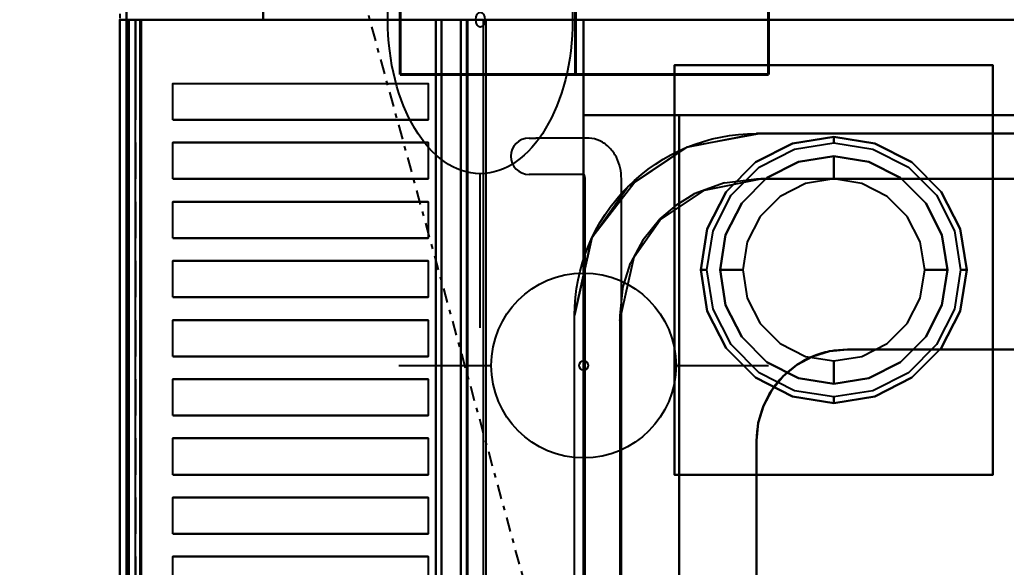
# Model space of a CAD drawing. Header units: millimetres. Extents: x 45 to 25350, y 77 to 5059.
# Drawn here: x 22147.8 to 22169.49, y 4047.06 to 4059.1 of the extents above; entities that cross this region are included whole.
import ezdxf

# ---------------------------------------------------------------- set-up
doc = ezdxf.new("R2010")
doc.units = ezdxf.units.MM
doc.header["$LTSCALE"] = 5
doc.linetypes.add('DASHED2', pattern=[9.525, 6.35, -3.175])
doc.linetypes.add('TRATTO-PUNTO', pattern=[1, 0.5, -0.25, 0, -0.25])
for name, color, linetype in [('200-EquipBorder-2d', 9, 'Continuous'), ('200-EquipHidden-2D', 53, 'DASHED2'), ('200-EquipInternal-2d', 252, 'Continuous'), ('200-EquipSteel-3d', 9, 'Continuous'), ('250-Drain-2D', 140, 'Continuous'), ('250-ele-2d', 20, 'Continuous'), ('HG-001 Duvar', 6, 'Continuous')]:
    doc.layers.add(name, color=color, linetype=linetype)
doc.layers.add('200-InsPoint-3D', color=3, linetype='Continuous', plot=False)
doc.styles.add('SIMPLEX', font='simplex')

# ---------------------------------------------------------------- blocks, each defined once
blk = doc.blocks.new('ELECTROLUX-MC7-BODY400X250')
at = {"layer": '200-EquipBorder-2d'}
for p, q in [((0, 0), (400, 0)), ((400, 0), (400, -655))]:
    blk.add_line(p, q, dxfattribs=at)
at = {"layer": '200-EquipInternal-2d'}
blk.add_line((0, -80), (400, -80), dxfattribs=at)
at = {"layer": '200-EquipSteel-3d'}
for points, invisible_edges in [([(0, -0.34, 912.22), (0, 0, 910.5), (400, 0, 910.5), (400, -0.34, 912.22)], 8), ([(0, 0, 902.7), (0, -0.13, 901.81), (400, -0.13, 901.81), (400, 0, 902.7)], 2), ([(0, -0.13, 901.81), (0, -0.54, 901.01), (400, -0.54, 901.01), (400, -0.13, 901.81)], 10), ([(0, -1.32, 913.68), (0, -0.34, 912.22), (400, -0.34, 912.22), (400, -1.32, 913.68)], 10), ([(0, -0.54, 901.01), (0, -1.19, 900.39), (400, -1.19, 900.39), (400, -0.54, 901.01)], 10), ([(0, -1.19, 900.39), (0, -2, 900), (400, -2, 900), (400, -1.19, 900.39)], 8), ([(0, -2.78, 914.66), (0, -1.32, 913.68), (400, -1.32, 913.68), (400, -2.78, 914.66)], 10), ([(400, -655, 650), (400, -102, 724), (400, -2, 900), (400, -655, 900)], 3), ([(400, -2, 900), (400, -2, 724), (400, -102, 724)], 8), ([(0, -4.5, 915), (0, -2.78, 914.66), (400, -2.78, 914.66), (400, -4.5, 915)], 2), ([(0, -71.6, 914.58), (0, -69.5, 915), (400, -69.5, 915), (400, -71.6, 914.58)], 8), ([(0, -73.39, 913.39), (0, -71.6, 914.58), (400, -71.6, 914.58), (400, -73.39, 913.39)], 10), ([(0, -74.58, 911.6), (0, -73.39, 913.39), (400, -73.39, 913.39), (400, -74.58, 911.6)], 10), ([(0, -75, 909.5), (0, -74.58, 911.6), (400, -74.58, 911.6), (400, -75, 909.5)], 2), ([(0, -75.45, 903.59), (0, -75, 905.7), (400, -75, 905.7), (400, -75.45, 903.59)], 8), ([(0, -76.64, 901.78), (0, -75.45, 903.59), (400, -75.45, 903.59), (400, -76.64, 901.78)], 10), ([(0, -78.4, 900.53), (0, -76.64, 901.78), (400, -76.64, 901.78), (400, -78.4, 900.53)], 10), ([(0, -80.5, 900), (0, -78.4, 900.53), (400, -78.4, 900.53), (400, -80.5, 900)], 2), ([(400, -102, 724), (400, -655, 650), (400, -102, 650)], 1)]:
    blk.add_3dface(points, dxfattribs=dict(at, invisible_edges=invisible_edges))
for points in [[(0, 0, 910.5), (0, 0, 902.7), (400, 0, 902.7), (400, 0, 910.5)], [(0, -2, 724), (0, -2, 900), (400, -2, 900), (400, -2, 724)], [(0, -2, 724), (0, -102, 724), (400, -102, 724), (400, -2, 724)], [(0, -69.5, 915), (0, -4.5, 915), (400, -4.5, 915), (400, -69.5, 915)], [(0, -75, 905.7), (0, -75, 909.5), (400, -75, 909.5), (400, -75, 905.7)], [(0, -655, 650), (0, -102, 650), (400, -102, 650), (400, -655, 650)], [(0, -102, 650), (400, -102, 650), (400, -102, 724), (0, -102, 724)]]:
    blk.add_3dface(points, dxfattribs=at)
at = {"layer": '200-InsPoint-3D'}
blk.add_point((400, 0), dxfattribs=at)
blk = doc.blocks.new('ELECTROLUX-MC-CAMINO400')
at = {"layer": '200-EquipInternal-2d'}
for points in [[(0, -0.21), (400, -0.21), (400, -75.21), (0, -75.21)], [(274, -10.37), (282, -10.37), (282, -66.52), (274, -66.52)], [(287, -10.37), (295, -10.37), (295, -66.52), (287, -66.52)], [(300, -10.37), (308, -10.37), (308, -66.52), (300, -66.52)], [(313, -10.37), (321, -10.37), (321, -66.52), (313, -66.52)], [(326, -10.37), (334, -10.37), (334, -66.52), (326, -66.52)], [(339, -10.37), (347, -10.37), (347, -66.52), (339, -66.52)], [(352, -10.37), (360, -10.37), (360, -66.52), (352, -66.52)], [(365, -10.37), (373, -10.37), (373, -66.52), (365, -66.52)], [(378, -10.37), (386, -10.37), (386, -66.52), (378, -66.52)]]:
    blk.add_lwpolyline(points, close=True, dxfattribs=at)
at = {"layer": '200-EquipSteel-3d'}
for points in [[(0, -0.21, 917.01), (0, -0.21, 956), (400, -0.21, 956), (400, -0.21, 917.01)], [(0, -69.44, 915), (0, -3.39, 915), (400, -3.39, 915), (400, -69.44, 915)]]:
    blk.add_3dface(points, dxfattribs=at)
for points, invisible_edges in [([(0, -0.21, 956), (0, -0.36, 956.76), (400, -0.36, 956.76), (400, -0.21, 956)], 2), ([(0, -0.25, 916.62), (0, -0.21, 917.01), (400, -0.21, 917.01), (400, -0.25, 916.62)], 8), ([(0, -0.37, 916.23), (0, -0.25, 916.62), (400, -0.25, 916.62), (400, -0.37, 916.23)], 10), ([(0, -0.36, 956.76), (0, -0.78, 957.41), (400, -0.78, 957.41), (400, -0.36, 956.76)], 10), ([(0, -0.56, 915.88), (0, -0.37, 916.23), (400, -0.37, 916.23), (400, -0.56, 915.88)], 10), ([(0, -0.82, 915.58), (0, -0.56, 915.88), (400, -0.56, 915.88), (400, -0.82, 915.58)], 10), ([(0, -0.78, 957.41), (0, -1.43, 957.84), (400, -1.43, 957.84), (400, -0.78, 957.41)], 10), ([(0, -1.41, 915.27), (0, -0.82, 915.58), (400, -0.82, 915.58), (400, -1.41, 915.27)], 10), ([(0, -2.05, 915.07), (0, -1.41, 915.27), (400, -1.41, 915.27), (400, -2.05, 915.07)], 10), ([(0, -1.43, 957.84), (0, -2.19, 958), (400, -2.19, 958), (400, -1.43, 957.84)], 8), ([(0, -2.72, 914.98), (0, -2.05, 915.07), (400, -2.05, 915.07), (400, -2.72, 914.98)], 10), ([(0, -3.39, 915), (0, -2.72, 914.98), (400, -2.72, 914.98), (400, -3.39, 915)], 2), ([(274, -10.37, 957.76), (282, -10.37, 957.76), (282, -2.19, 958), (274, -2.19, 958)], 10), ([(282, -2.19, 958), (287, -2.19, 958), (287, -10.37, 957.76), (282, -10.37, 957.76)], 14), ([(287, -10.37, 957.76), (295, -10.37, 957.76), (295, -2.19, 958), (287, -2.19, 958)], 10), ([(295, -2.19, 958), (300, -2.19, 958), (300, -10.37, 957.76), (295, -10.37, 957.76)], 14), ([(300, -10.37, 957.76), (308, -10.37, 957.76), (308, -2.19, 958), (300, -2.19, 958)], 10), ([(308, -2.19, 958), (313, -2.19, 958), (313, -10.37, 957.76), (308, -10.37, 957.76)], 14), ([(313, -10.37, 957.76), (321, -10.37, 957.76), (321, -2.19, 958), (313, -2.19, 958)], 10), ([(321, -2.19, 958), (326, -2.19, 958), (326, -10.37, 957.76), (321, -10.37, 957.76)], 14), ([(326, -10.37, 957.76), (334, -10.37, 957.76), (334, -2.19, 958), (326, -2.19, 958)], 10), ([(334, -2.19, 958), (339, -2.19, 958), (339, -10.37, 957.76), (334, -10.37, 957.76)], 14), ([(339, -10.37, 957.76), (347, -10.37, 957.76), (347, -2.19, 958), (339, -2.19, 958)], 10), ([(347, -2.19, 958), (352, -2.19, 958), (352, -10.37, 957.76), (347, -10.37, 957.76)], 14), ([(352, -10.37, 957.76), (360, -10.37, 957.76), (360, -2.19, 958), (352, -2.19, 958)], 10), ([(360, -2.19, 958), (365, -2.19, 958), (365, -10.37, 957.76), (360, -10.37, 957.76)], 14), ([(365, -10.37, 957.76), (373, -10.37, 957.76), (373, -2.19, 958), (365, -2.19, 958)], 10), ([(373, -2.19, 958), (378, -2.19, 958), (378, -10.37, 957.76), (373, -10.37, 957.76)], 14), ([(378, -10.37, 957.76), (386, -10.37, 957.76), (386, -2.19, 958), (378, -2.19, 958)], 10), ([(400, -10.37, 957.76), (400, -2.19, 958), (386, -2.19, 958), (386, -10.37, 957.76)], 12), ([(282, -17.47, 956.91), (282, -10.37, 957.76), (287, -10.37, 957.76), (287, -17.47, 956.91)], 10), ([(295, -17.47, 956.91), (295, -10.37, 957.76), (300, -10.37, 957.76), (300, -17.47, 956.91)], 10), ([(308, -17.47, 956.91), (308, -10.37, 957.76), (313, -10.37, 957.76), (313, -17.47, 956.91)], 10), ([(321, -17.47, 956.91), (321, -10.37, 957.76), (326, -10.37, 957.76), (326, -17.47, 956.91)], 10), ([(334, -17.47, 956.91), (334, -10.37, 957.76), (339, -10.37, 957.76), (339, -17.47, 956.91)], 10), ([(347, -17.47, 956.91), (347, -10.37, 957.76), (352, -10.37, 957.76), (352, -17.47, 956.91)], 10), ([(360, -17.47, 956.91), (360, -10.37, 957.76), (365, -10.37, 957.76), (365, -17.47, 956.91)], 10), ([(373, -17.47, 956.91), (373, -10.37, 957.76), (378, -10.37, 957.76), (378, -17.47, 956.91)], 10), ([(400, -17.47, 956.91), (400, -10.37, 957.76), (386, -10.37, 957.76), (386, -17.47, 956.91)], 10), ([(282, -24.48, 955.45), (282, -17.47, 956.91), (287, -17.47, 956.91), (287, -24.48, 955.45)], 10), ([(295, -24.48, 955.45), (295, -17.47, 956.91), (300, -17.47, 956.91), (300, -24.48, 955.45)], 10), ([(308, -24.48, 955.45), (308, -17.47, 956.91), (313, -17.47, 956.91), (313, -24.48, 955.45)], 10), ([(321, -24.48, 955.45), (321, -17.47, 956.91), (326, -17.47, 956.91), (326, -24.48, 955.45)], 10), ([(334, -24.48, 955.45), (334, -17.47, 956.91), (339, -17.47, 956.91), (339, -24.48, 955.45)], 10), ([(347, -24.48, 955.45), (347, -17.47, 956.91), (352, -17.47, 956.91), (352, -24.48, 955.45)], 10), ([(360, -24.48, 955.45), (360, -17.47, 956.91), (365, -17.47, 956.91), (365, -24.48, 955.45)], 10), ([(373, -24.48, 955.45), (373, -17.47, 956.91), (378, -17.47, 956.91), (378, -24.48, 955.45)], 10), ([(400, -24.48, 955.45), (400, -17.47, 956.91), (386, -17.47, 956.91), (386, -24.48, 955.45)], 10), ([(282, -31.33, 953.39), (282, -24.48, 955.45), (287, -24.48, 955.45), (287, -31.33, 953.39)], 10), ([(295, -31.33, 953.39), (295, -24.48, 955.45), (300, -24.48, 955.45), (300, -31.33, 953.39)], 10), ([(308, -31.33, 953.39), (308, -24.48, 955.45), (313, -24.48, 955.45), (313, -31.33, 953.39)], 10), ([(321, -31.33, 953.39), (321, -24.48, 955.45), (326, -24.48, 955.45), (326, -31.33, 953.39)], 10), ([(334, -31.33, 953.39), (334, -24.48, 955.45), (339, -24.48, 955.45), (339, -31.33, 953.39)], 10), ([(347, -31.33, 953.39), (347, -24.48, 955.45), (352, -24.48, 955.45), (352, -31.33, 953.39)], 10), ([(360, -31.33, 953.39), (360, -24.48, 955.45), (365, -24.48, 955.45), (365, -31.33, 953.39)], 10), ([(373, -31.33, 953.39), (373, -24.48, 955.45), (378, -24.48, 955.45), (378, -31.33, 953.39)], 10), ([(400, -31.33, 953.39), (400, -24.48, 955.45), (386, -24.48, 955.45), (386, -31.33, 953.39)], 10), ([(282, -37.98, 950.75), (282, -31.33, 953.39), (287, -31.33, 953.39), (287, -37.98, 950.75)], 10), ([(295, -37.98, 950.75), (295, -31.33, 953.39), (300, -31.33, 953.39), (300, -37.98, 950.75)], 10), ([(308, -37.98, 950.75), (308, -31.33, 953.39), (313, -31.33, 953.39), (313, -37.98, 950.75)], 10), ([(321, -37.98, 950.75), (321, -31.33, 953.39), (326, -31.33, 953.39), (326, -37.98, 950.75)], 10), ([(334, -37.98, 950.75), (334, -31.33, 953.39), (339, -31.33, 953.39), (339, -37.98, 950.75)], 10), ([(347, -37.98, 950.75), (347, -31.33, 953.39), (352, -31.33, 953.39), (352, -37.98, 950.75)], 10), ([(360, -37.98, 950.75), (360, -31.33, 953.39), (365, -31.33, 953.39), (365, -37.98, 950.75)], 10), ([(373, -37.98, 950.75), (373, -31.33, 953.39), (378, -31.33, 953.39), (378, -37.98, 950.75)], 10), ([(400, -37.98, 950.75), (400, -31.33, 953.39), (386, -31.33, 953.39), (386, -37.98, 950.75)], 10), ([(282, -44.37, 947.54), (282, -37.98, 950.75), (287, -37.98, 950.75), (287, -44.37, 947.54)], 10), ([(295, -44.37, 947.54), (295, -37.98, 950.75), (300, -37.98, 950.75), (300, -44.37, 947.54)], 10), ([(308, -44.37, 947.54), (308, -37.98, 950.75), (313, -37.98, 950.75), (313, -44.37, 947.54)], 10), ([(321, -44.37, 947.54), (321, -37.98, 950.75), (326, -37.98, 950.75), (326, -44.37, 947.54)], 10), ([(334, -44.37, 947.54), (334, -37.98, 950.75), (339, -37.98, 950.75), (339, -44.37, 947.54)], 10), ([(347, -44.37, 947.54), (347, -37.98, 950.75), (352, -37.98, 950.75), (352, -44.37, 947.54)], 10), ([(360, -44.37, 947.54), (360, -37.98, 950.75), (365, -37.98, 950.75), (365, -44.37, 947.54)], 10), ([(373, -44.37, 947.54), (373, -37.98, 950.75), (378, -37.98, 950.75), (378, -44.37, 947.54)], 10), ([(400, -44.37, 947.54), (400, -37.98, 950.75), (386, -37.98, 950.75), (386, -44.37, 947.54)], 10), ([(282, -50.47, 943.8), (282, -44.37, 947.54), (287, -44.37, 947.54), (287, -50.47, 943.8)], 10), ([(295, -50.47, 943.8), (295, -44.37, 947.54), (300, -44.37, 947.54), (300, -50.47, 943.8)], 10), ([(308, -50.47, 943.8), (308, -44.37, 947.54), (313, -44.37, 947.54), (313, -50.47, 943.8)], 10), ([(321, -50.47, 943.8), (321, -44.37, 947.54), (326, -44.37, 947.54), (326, -50.47, 943.8)], 10), ([(334, -50.47, 943.8), (334, -44.37, 947.54), (339, -44.37, 947.54), (339, -50.47, 943.8)], 10), ([(347, -50.47, 943.8), (347, -44.37, 947.54), (352, -44.37, 947.54), (352, -50.47, 943.8)], 10), ([(360, -50.47, 943.8), (360, -44.37, 947.54), (365, -44.37, 947.54), (365, -50.47, 943.8)], 10), ([(373, -50.47, 943.8), (373, -44.37, 947.54), (378, -44.37, 947.54), (378, -50.47, 943.8)], 10), ([(400, -50.47, 943.8), (400, -44.37, 947.54), (386, -44.37, 947.54), (386, -50.47, 943.8)], 10), ([(282, -56.22, 939.54), (282, -50.47, 943.8), (287, -50.47, 943.8), (287, -56.22, 939.54)], 10), ([(295, -56.22, 939.54), (295, -50.47, 943.8), (300, -50.47, 943.8), (300, -56.22, 939.54)], 10), ([(308, -56.22, 939.54), (308, -50.47, 943.8), (313, -50.47, 943.8), (313, -56.22, 939.54)], 10), ([(321, -56.22, 939.54), (321, -50.47, 943.8), (326, -50.47, 943.8), (326, -56.22, 939.54)], 10), ([(334, -56.22, 939.54), (334, -50.47, 943.8), (339, -50.47, 943.8), (339, -56.22, 939.54)], 10), ([(347, -56.22, 939.54), (347, -50.47, 943.8), (352, -50.47, 943.8), (352, -56.22, 939.54)], 10), ([(360, -56.22, 939.54), (360, -50.47, 943.8), (365, -50.47, 943.8), (365, -56.22, 939.54)], 10), ([(373, -56.22, 939.54), (373, -50.47, 943.8), (378, -50.47, 943.8), (378, -56.22, 939.54)], 10), ([(400, -56.22, 939.54), (400, -50.47, 943.8), (386, -50.47, 943.8), (386, -56.22, 939.54)], 10), ([(282, -61.59, 934.81), (282, -56.22, 939.54), (287, -56.22, 939.54), (287, -61.59, 934.81)], 10), ([(295, -61.59, 934.81), (295, -56.22, 939.54), (300, -56.22, 939.54), (300, -61.59, 934.81)], 10), ([(308, -61.59, 934.81), (308, -56.22, 939.54), (313, -56.22, 939.54), (313, -61.59, 934.81)], 10), ([(321, -61.59, 934.81), (321, -56.22, 939.54), (326, -56.22, 939.54), (326, -61.59, 934.81)], 10), ([(334, -61.59, 934.81), (334, -56.22, 939.54), (339, -56.22, 939.54), (339, -61.59, 934.81)], 10), ([(347, -61.59, 934.81), (347, -56.22, 939.54), (352, -56.22, 939.54), (352, -61.59, 934.81)], 10), ([(360, -61.59, 934.81), (360, -56.22, 939.54), (365, -56.22, 939.54), (365, -61.59, 934.81)], 10), ([(373, -61.59, 934.81), (373, -56.22, 939.54), (378, -56.22, 939.54), (378, -61.59, 934.81)], 10), ([(400, -61.59, 934.81), (400, -56.22, 939.54), (386, -56.22, 939.54), (386, -61.59, 934.81)], 10), ([(282, -66.52, 929.63), (282, -61.59, 934.81), (287, -61.59, 934.81), (287, -66.52, 929.63)], 10), ([(295, -66.52, 929.63), (295, -61.59, 934.81), (300, -61.59, 934.81), (300, -66.52, 929.63)], 10), ([(308, -66.52, 929.63), (308, -61.59, 934.81), (313, -61.59, 934.81), (313, -66.52, 929.63)], 10), ([(321, -66.52, 929.63), (321, -61.59, 934.81), (326, -61.59, 934.81), (326, -66.52, 929.63)], 10), ([(334, -66.52, 929.63), (334, -61.59, 934.81), (339, -61.59, 934.81), (339, -66.52, 929.63)], 10), ([(347, -66.52, 929.63), (347, -61.59, 934.81), (352, -61.59, 934.81), (352, -66.52, 929.63)], 10), ([(360, -66.52, 929.63), (360, -61.59, 934.81), (365, -61.59, 934.81), (365, -66.52, 929.63)], 10), ([(373, -66.52, 929.63), (373, -61.59, 934.81), (378, -61.59, 934.81), (378, -66.52, 929.63)], 10), ([(400, -66.52, 929.63), (400, -61.59, 934.81), (386, -61.59, 934.81), (386, -66.52, 929.63)], 10), ([(274, -71, 924.05), (282, -71, 924.05), (282, -66.52, 929.63), (274, -66.52, 929.63)], 11), ([(282, -71, 924.05), (287, -71, 924.05), (287, -66.52, 929.63), (282, -66.52, 929.63)], 15), ([(287, -71, 924.05), (295, -71, 924.05), (295, -66.52, 929.63), (287, -66.52, 929.63)], 11), ([(295, -71, 924.05), (300, -71, 924.05), (300, -66.52, 929.63), (295, -66.52, 929.63)], 15), ([(300, -71, 924.05), (308, -71, 924.05), (308, -66.52, 929.63), (300, -66.52, 929.63)], 11), ([(308, -71, 924.05), (313, -71, 924.05), (313, -66.52, 929.63), (308, -66.52, 929.63)], 15), ([(313, -71, 924.05), (321, -71, 924.05), (321, -66.52, 929.63), (313, -66.52, 929.63)], 11), ([(321, -71, 924.05), (326, -71, 924.05), (326, -66.52, 929.63), (321, -66.52, 929.63)], 15), ([(326, -71, 924.05), (334, -71, 924.05), (334, -66.52, 929.63), (326, -66.52, 929.63)], 11), ([(334, -71, 924.05), (339, -71, 924.05), (339, -66.52, 929.63), (334, -66.52, 929.63)], 15), ([(339, -71, 924.05), (347, -71, 924.05), (347, -66.52, 929.63), (339, -66.52, 929.63)], 11), ([(347, -71, 924.05), (352, -71, 924.05), (352, -66.52, 929.63), (347, -66.52, 929.63)], 15), ([(352, -71, 924.05), (360, -71, 924.05), (360, -66.52, 929.63), (352, -66.52, 929.63)], 11), ([(360, -71, 924.05), (365, -71, 924.05), (365, -66.52, 929.63), (360, -66.52, 929.63)], 15), ([(365, -71, 924.05), (373, -71, 924.05), (373, -66.52, 929.63), (365, -66.52, 929.63)], 11), ([(373, -71, 924.05), (378, -71, 924.05), (378, -66.52, 929.63), (373, -66.52, 929.63)], 15), ([(378, -71, 924.05), (386, -71, 924.05), (386, -66.52, 929.63), (378, -66.52, 929.63)], 11), ([(400, -71, 924.05), (400, -66.52, 929.63), (386, -66.52, 929.63), (386, -71, 924.05)], 14), ([(0, -70.76, 915.05), (0, -69.44, 915), (400, -69.44, 915), (400, -70.76, 915.05)], 8), ([(0, -72.06, 915.25), (0, -70.76, 915.05), (400, -70.76, 915.05), (400, -72.06, 915.25)], 10), ([(0, -74.97, 918.1), (0, -71, 924.05), (400, -71, 924.05), (400, -74.97, 918.1)], 2), ([(0, -73.33, 915.6), (0, -72.06, 915.25), (400, -72.06, 915.25), (400, -73.33, 915.6)], 10), ([(0, -74.56, 916.08), (0, -73.33, 915.6), (400, -73.33, 915.6), (400, -74.56, 916.08)], 10), ([(0, -74.96, 916.48), (0, -74.56, 916.08), (400, -74.56, 916.08), (400, -74.96, 916.48)], 10), ([(0, -75.18, 917), (0, -74.96, 916.48), (400, -74.96, 916.48), (400, -75.18, 917)], 10), ([(0, -74.97, 918.1), (0, -75.18, 917.57), (400, -75.18, 917.57), (400, -74.97, 918.1)], 2), ([(0, -75.18, 917.57), (0, -75.18, 917), (400, -75.18, 917), (400, -75.18, 917.57)], 10)]:
    blk.add_3dface(points, dxfattribs=dict(at, invisible_edges=invisible_edges))
blk = doc.blocks.new('ELECTROLUX-MC7-FRYERTOP-400')
at = {"layer": '200-EquipInternal-2d'}
for p, q in [((366, -91.46), (366, -90)), ((374, -90), (374, -91.46)), ((366, -102.13), (366, -91.46)), ((374, -102.78), (374, -91.46)), ((35, -102.31), (365, -102.31)), ((35, -110.31), (365, -110.31))]:
    blk.add_line(p, q, dxfattribs=at)
for points in [[(375, -140), (375, -565, -0.414214), (335, -605), (65, -605, -0.414214), (25, -565), (25, -140, -0.414214), (65, -100), (335, -100, -0.414214)], [(92.5, -520), (307.5, -520, 0.414214), (327.5, -500), (327.5, -160, 0.414214), (307.5, -140), (92.5, -140, 0.414214), (72.5, -160), (72.5, -500, 0.414214)]]:
    blk.add_lwpolyline(points, format="xyb", close=True, dxfattribs=at)
blk.add_arc((370, -90), 4, 0, 180, dxfattribs=at)
for start_param, end_param in [(0, 0.00009), (3.141503, 3.141548)]:
    blk.add_ellipse((370, -91.46), major_axis=(-4, 0), ratio=0.707107, start_param=start_param, end_param=end_param, dxfattribs=at)
for points, knots in [([(365, -102.31), (365.13, -102.31), (365.26, -102.31), (365.51, -102.27), (365.63, -102.25), (365.83, -102.2), (365.92, -102.16), (366, -102.13)], [4.712389, 4.712389, 4.712389, 4.712389, 4.8926684, 4.8926684, 5.0712084, 5.0712084, 5.2449441, 5.2449441, 5.2449441, 5.2449441]), ([(365, -110.31), (365.82, -110.31), (366.64, -110.22), (368.24, -109.86), (369.02, -109.58), (370.51, -108.82), (371.21, -108.33), (372.46, -107.12), (373, -106.38), (373.72, -104.83), (373.93, -104.04), (373.99, -103.08), (374, -102.93), (374, -102.78)], [4.712389, 4.712389, 4.712389, 4.712389, 5.026548, 5.026548, 5.340708, 5.340708, 5.654867, 5.654867, 5.969026, 5.969026, 6.233988, 6.233988, 6.283185, 6.283185, 6.283185, 6.283185])]:
    blk.add_open_spline(points, degree=3, knots=knots, dxfattribs=at)
at = {"layer": '200-EquipSteel-3d'}
for points, invisible_edges in [([(65, -100, 900), (335, -100, 900), (400, -80.5, 900), (0, -80.5, 900)], 11), ([(335, -100, 900), (352.05, -103.82, 900), (357.67, -107.77, 900), (400, -80.5, 900)], 12), ([(357.67, -107.77, 900), (363.28, -111.72, 900), (371.96, -124.69, 900), (400, -80.5, 900)], 12), ([(371.96, -124.69, 900), (375, -140, 900), (400, -80.5, 900)], 14), ([(375, -140, 900), (400, -80.5, 900), (400, -655, 900), (375, -565, 900)], 5), ([(335, -100, 900), (333.89, -110, 890), (66.11, -110, 890), (65, -100, 900)], 5), ([(333.89, -110, 890), (347.92, -113.14, 890), (352.05, -103.82, 900), (335, -100, 900)], 10), ([(347.92, -113.14, 890), (356.01, -118.82, 890), (364.32, -113.27, 900), (352.05, -103.82, 900)], 10), ([(65, -110, 890), (92.5, -140, 890), (307.5, -140, 890), (335, -110, 890)], 5), ([(311.4, -140.38, 890), (340.85, -110.58, 890), (335, -110, 890), (307.5, -140, 890)], 5), ([(311.4, -140.38, 890), (340.85, -110.58, 890), (335, -110, 890), (307.5, -140, 890)], 5), ([(346.48, -112.28, 890), (315.15, -141.52, 890), (311.4, -140.38, 890), (340.85, -110.58, 890)], 5), ([(346.48, -112.28, 890), (315.15, -141.52, 890), (311.4, -140.38, 890), (340.85, -110.58, 890)], 5), ([(318.61, -143.37, 890), (351.67, -115.06, 890), (346.48, -112.28, 890), (315.15, -141.52, 890)], 5), ([(356.01, -118.82, 890), (362.54, -128.59, 890), (371.96, -124.69, 900), (364.32, -113.27, 900)], 10), ([(356.21, -118.79, 890), (321.64, -145.86, 890), (318.61, -143.37, 890), (351.67, -115.06, 890)], 5), ([(324.13, -148.89, 890), (359.26, -122.35, 890), (356.21, -118.79, 890), (321.64, -145.86, 890)], 5), ([(361.71, -126.34, 890), (325.98, -152.35, 890), (324.13, -148.89, 890), (359.26, -122.35, 890)], 5), ([(362.54, -128.59, 890), (365, -140.98, 890), (375, -140.98, 900), (371.96, -124.69, 900)], 10), ([(327.12, -156.1, 890), (364.17, -132.97, 890), (361.71, -126.34, 890), (325.98, -152.35, 890)], 5), ([(365, -140, 890), (327.5, -160, 890), (327.12, -156.1, 890), (364.17, -132.97, 890)], 5), ([(311.4, -140.38, 730), (88.6, -140.38, 730), (84.85, -141.52, 730), (315.15, -141.52, 730)], 5), ([(92.5, -140, 730), (307.5, -140, 730), (311.4, -140.38, 730), (88.6, -140.38, 730)], 4), ([(311.4, -140.38, 890), (311.4, -140.38, 730), (307.5, -140, 730), (307.5, -140, 890)], 1), ([(315.15, -141.52, 730), (315.15, -141.52, 890), (311.4, -140.38, 890), (311.4, -140.38, 730)], 5), ([(327.5, -160, 890), (365, -140, 890), (365, -565, 890), (327.5, -500, 890)], 5), ([(365, -140.98, 890), (375, -140.98, 900), (375, -564.02, 900), (365, -564.02, 890)], 5), ([(84.85, -141.52, 730), (315.15, -141.52, 730), (318.61, -143.37, 730), (81.39, -143.37, 730)], 5), ([(318.61, -143.37, 890), (318.61, -143.37, 730), (315.15, -141.52, 730), (315.15, -141.52, 890)], 5), ([(318.61, -143.37, 730), (81.39, -143.37, 730), (78.36, -145.86, 730), (321.64, -145.86, 730)], 5), ([(321.64, -145.86, 730), (321.64, -145.86, 890), (318.61, -143.37, 890), (318.61, -143.37, 730)], 5), ([(78.36, -145.86, 730), (321.64, -145.86, 730), (324.13, -148.89, 730), (75.87, -148.89, 730)], 5), ([(324.13, -148.89, 890), (324.13, -148.89, 730), (321.64, -145.86, 730), (321.64, -145.86, 890)], 5), ([(324.13, -148.89, 730), (75.87, -148.89, 730), (74.02, -152.35, 730), (325.98, -152.35, 730)], 5), ([(325.98, -152.35, 730), (325.98, -152.35, 890), (324.13, -148.89, 890), (324.13, -148.89, 730)], 5), ([(74.02, -152.35, 730), (325.98, -152.35, 730), (327.12, -156.1, 730), (72.88, -156.1, 730)], 5), ([(327.12, -156.1, 890), (327.12, -156.1, 730), (325.98, -152.35, 730), (325.98, -152.35, 890)], 5), ([(327.12, -156.1, 730), (72.88, -156.1, 730), (72.5, -160, 730), (327.5, -160, 730)], 5), ([(327.5, -160, 730), (327.5, -160, 890), (327.12, -156.1, 890), (327.12, -156.1, 730)], 4), ([(72.5, -500, 730), (327.5, -500, 730), (327.5, -160, 730), (72.5, -160, 730)], 5), ([(327.5, -160, 890), (327.5, -160, 730), (327.5, -500, 730), (327.5, -500, 890)], 1)]:
    blk.add_3dface(points, dxfattribs=dict(at, invisible_edges=invisible_edges))
blk.add_3dface([(92.5, -140, 890), (92.5, -140, 730), (307.5, -140, 730), (307.5, -140, 890)], dxfattribs=at)
blk = doc.blocks.new('E7FRED1E00')
for name, p in [('ELECTROLUX-MC7-BODY400X250', (0, 0)), ('ELECTROLUX-MC-CAMINO400', (0, -1.29)), ('ELECTROLUX-MC7-FRYERTOP-400', (0, 0))]:
    blk.add_blockref(name, p)
blk = doc.blocks.new('ECON')
at = {"layer": '250-ele-2d'}
for p, q in [((0, 40.64), (0, 20.32)), ((-40.64, 0), (-20.32, 0)), ((20.32, 0), (40.64, 0)), ((0, -20.32), (0, -40.64))]:
    blk.add_line(p, q, dxfattribs=at)
for radius in [20.32, 1]:
    blk.add_circle((0, 0), radius, dxfattribs=at)
blk.add_point((0, 0), dxfattribs=at)
at = {"layer": '250-ele-2d', "style": 'SIMPLEX', "flags": 8}
blk.add_attdef('E', (50.05, -40.64), '', height=81, dxfattribs=at)
blk = doc.blocks.new('MTN1010P')
at = {"layer": '200-EquipSteel-3d'}
for points in [[(1000, 0, 850), (1000, 0, 239.99), (-0.01, 0, 239.99), (0, 0, 850)], [(-0.01, -30, 239.99), (-0.01, 0, 239.99), (-0.01, 0, 849.99), (0, -30.01, 849.99)], [(0, 0, 849.99), (-0.01, -30.01, 849.99), (1000.01, -30, 849.99), (999.99, 0, 849.99)], [(1000.01, 0, 239.99), (999.99, -30, 239.99), (-0.01, -30, 239.99), (-0.01, 0, 239.99)], [(-0.01, -670.01, 200.01), (-0.01, -30, 200.01), (-0.01, -30, 850), (-0.01, -670, 850.01)], [(-0.01, -30.01, 199.99), (29.99, -30.01, 199.99), (29.99, -30, 849.99), (-0.01, -30.01, 849.99)], [(-0.01, -670, 850), (29.99, -669.99, 850), (29.99, -30, 849.99), (-0.01, -30, 850)], [(0, -30, 849.99), (-0.01, -30, 239.99), (999.99, -30, 239.99), (1000, -30, 849.99)], [(-0.01, -670.01, 200.01), (29.99, -670, 200.01), (29.99, -30.01, 200), (-0.01, -30.01, 200.01)]]:
    blk.add_3dface(points, dxfattribs=at)
at = {"layer": '200-InsPoint-3D'}
blk.add_attdef('DISTANG', (0, 0), '', height=1, dxfattribs=at)
blk = doc.blocks.new('ELECTROLUX-MC-LEG200')
at = {"layer": '200-EquipSteel-3d'}
for points in [[(-45, -35, 198), (-45, 35, 198), (45, 35, 198), (45, -35, 198)], [(-45, -35, 200), (45, -35, 200), (45, 35, 200), (-45, 35, 200)], [(-45, 35, 198), (-45, 35, 200), (45, 35, 200), (45, 35, 198)], [(-45, -35, 198), (-45, -35, 200), (-45, 35, 200), (-45, 35, 198)], [(45, -35, 198), (45, 35, 198), (45, 35, 200), (45, -35, 200)], [(-45, -35, 198), (45, -35, 198), (45, -35, 200), (-45, -35, 200)]]:
    blk.add_3dface(points, dxfattribs=at)
for points, invisible_edges in [([(-9.04, 27.82, 198), (-9.04, 27.82, 71), (0, 29.25, 71), (0, 29.25, 198)], 1), ([(-9.04, 27.82, 71), (-8.62, 26.54, 66), (0, 27.91, 66), (0, 29.25, 71)], 1), ([(0, 29.25, 198), (0, 29.25, 71), (9.04, 27.82, 71), (9.04, 27.82, 198)], 4), ([(0, 29.25, 71), (0, 27.91, 66), (8.62, 26.54, 66), (9.04, 27.82, 71)], 4), ([(-17.19, 23.66, 198), (-17.19, 23.66, 71), (-9.04, 27.82, 71), (-9.04, 27.82, 198)], 5), ([(-17.19, 23.66, 71), (-16.41, 22.58, 66), (-8.62, 26.54, 66), (-9.04, 27.82, 71)], 5), ([(9.04, 27.82, 71), (8.62, 26.54, 66), (16.41, 22.58, 66), (17.19, 23.66, 71)], 5), ([(9.04, 27.82, 198), (9.04, 27.82, 71), (17.19, 23.66, 71), (17.19, 23.66, 198)], 5), ([(0, 25, 66), (0, 25, 5), (-7.73, 23.78, 5), (-7.73, 23.78, 66)], 4), ([(0, 25, 5), (0, 23.54, 1.46), (-7.27, 22.38, 1.46), (-7.73, 23.78, 5)], 6), ([(7.73, 23.78, 66), (7.73, 23.78, 5), (0, 25, 5), (0, 25, 66)], 1), ([(7.73, 23.78, 5), (7.27, 22.38, 1.46), (0, 23.54, 1.46), (0, 25, 5)], 3), ([(-23.66, 17.19, 198), (-23.66, 17.19, 71), (-17.19, 23.66, 71), (-17.19, 23.66, 198)], 5), ([(-23.66, 17.19, 71), (-22.58, 16.41, 66), (-16.41, 22.58, 66), (-17.19, 23.66, 71)], 5), ([(-7.73, 23.78, 66), (-7.73, 23.78, 5), (-14.69, 20.23, 5), (-14.69, 20.23, 66)], 5), ([(-7.73, 23.78, 5), (-7.27, 22.38, 1.46), (-13.83, 19.04, 1.46), (-14.69, 20.23, 5)], 7), ([(-7.27, 22.38, 1.46), (-6.18, 19.02), (-11.76, 16.18), (-13.83, 19.04, 1.46)], 13), ([(0, 23.54, 1.46), (0, 20), (-6.18, 19.02), (-7.27, 22.38, 1.46)], 12), ([(7.27, 22.38, 1.46), (6.18, 19.02), (0, 20), (0, 23.54, 1.46)], 9), ([(13.83, 19.04, 1.46), (11.76, 16.18), (6.18, 19.02), (7.27, 22.38, 1.46)], 13), ([(14.69, 20.23, 5), (13.83, 19.04, 1.46), (7.27, 22.38, 1.46), (7.73, 23.78, 5)], 7), ([(14.69, 20.23, 66), (14.69, 20.23, 5), (7.73, 23.78, 5), (7.73, 23.78, 66)], 5), ([(17.19, 23.66, 71), (16.41, 22.58, 66), (22.58, 16.41, 66), (23.66, 17.19, 71)], 5), ([(17.19, 23.66, 198), (17.19, 23.66, 71), (23.66, 17.19, 71), (23.66, 17.19, 198)], 5), ([(-14.69, 20.23, 66), (-14.69, 20.23, 5), (-20.23, 14.69, 5), (-20.23, 14.69, 66)], 5), ([(-14.69, 20.23, 5), (-13.83, 19.04, 1.46), (-19.04, 13.83, 1.46), (-20.23, 14.69, 5)], 7), ([(20.23, 14.69, 5), (19.04, 13.83, 1.46), (13.83, 19.04, 1.46), (14.69, 20.23, 5)], 7), ([(20.23, 14.69, 66), (20.23, 14.69, 5), (14.69, 20.23, 5), (14.69, 20.23, 66)], 5), ([(-13.83, 19.04, 1.46), (-11.76, 16.18), (-16.18, 11.76), (-19.04, 13.83, 1.46)], 13), ([(19.04, 13.83, 1.46), (16.18, 11.76), (11.76, 16.18), (13.83, 19.04, 1.46)], 13), ([(-27.82, 9.04, 198), (-27.82, 9.04, 71), (-23.66, 17.19, 71), (-23.66, 17.19, 198)], 5), ([(-27.82, 9.04, 71), (-26.54, 8.62, 66), (-22.58, 16.41, 66), (-23.66, 17.19, 71)], 5), ([(23.66, 17.19, 71), (22.58, 16.41, 66), (26.54, 8.62, 66), (27.82, 9.04, 71)], 5), ([(23.66, 17.19, 198), (23.66, 17.19, 71), (27.82, 9.04, 71), (27.82, 9.04, 198)], 5), ([(-20.23, 14.69, 66), (-20.23, 14.69, 5), (-23.78, 7.73, 5), (-23.78, 7.73, 66)], 5), ([(-20.23, 14.69, 5), (-19.04, 13.83, 1.46), (-22.38, 7.27, 1.46), (-23.78, 7.73, 5)], 7), ([(-19.04, 13.83, 1.46), (-16.18, 11.76), (-19.02, 6.18), (-22.38, 7.27, 1.46)], 13), ([(22.38, 7.27, 1.46), (19.02, 6.18), (16.18, 11.76), (19.04, 13.83, 1.46)], 13), ([(23.78, 7.73, 5), (22.38, 7.27, 1.46), (19.04, 13.83, 1.46), (20.23, 14.69, 5)], 7), ([(23.78, 7.73, 66), (23.78, 7.73, 5), (20.23, 14.69, 5), (20.23, 14.69, 66)], 5), ([(-29.25, 0, 198), (-29.25, 0, 71), (-27.82, 9.04, 71), (-27.82, 9.04, 198)], 4), ([(-29.25, 0, 71), (-27.91, 0, 66), (-26.54, 8.62, 66), (-27.82, 9.04, 71)], 4), ([(27.82, 9.04, 71), (26.54, 8.62, 66), (27.91, 0, 66), (29.25, 0, 71)], 1), ([(27.82, 9.04, 198), (27.82, 9.04, 71), (29.25, 0, 71), (29.25, 0, 198)], 1), ([(-23.78, 7.73, 66), (-23.78, 7.73, 5), (-25, 0, 5), (-25, 0, 66)], 1), ([(-23.78, 7.73, 5), (-22.38, 7.27, 1.46), (-23.54, 0, 1.46), (-25, 0, 5)], 3), ([(-22.38, 7.27, 1.46), (-19.02, 6.18), (-20, 0), (-23.54, 0, 1.46)], 9), ([(23.54, 0, 1.46), (20, 0), (19.02, 6.18), (22.38, 7.27, 1.46)], 12), ([(25, 0, 5), (23.54, 0, 1.46), (22.38, 7.27, 1.46), (23.78, 7.73, 5)], 6), ([(25, 0, 66), (25, 0, 5), (23.78, 7.73, 5), (23.78, 7.73, 66)], 4), ([(-27.82, -9.04, 198), (-27.82, -9.04, 71), (-29.25, 0, 71), (-29.25, 0, 198)], 1), ([(-27.82, -9.04, 71), (-26.54, -8.62, 66), (-27.91, 0, 66), (-29.25, 0, 71)], 1), ([(-25, 0, 66), (-25, 0, 5), (-23.78, -7.73, 5), (-23.78, -7.73, 66)], 4), ([(-25, 0, 5), (-23.54, 0, 1.46), (-22.38, -7.27, 1.46), (-23.78, -7.73, 5)], 6), ([(-23.54, 0, 1.46), (-20, 0), (-19.02, -6.18), (-22.38, -7.27, 1.46)], 12), ([(22.38, -7.27, 1.46), (19.02, -6.18), (20, 0), (23.54, 0, 1.46)], 9), ([(23.78, -7.73, 5), (22.38, -7.27, 1.46), (23.54, 0, 1.46), (25, 0, 5)], 3), ([(23.78, -7.73, 66), (23.78, -7.73, 5), (25, 0, 5), (25, 0, 66)], 1), ([(29.25, 0, 71), (27.91, 0, 66), (26.54, -8.62, 66), (27.82, -9.04, 71)], 4), ([(29.25, 0, 198), (29.25, 0, 71), (27.82, -9.04, 71), (27.82, -9.04, 198)], 4), ([(-22.38, -7.27, 1.46), (-19.02, -6.18), (-16.18, -11.76), (-19.04, -13.83, 1.46)], 13), ([(19.04, -13.83, 1.46), (16.18, -11.76), (19.02, -6.18), (22.38, -7.27, 1.46)], 13), ([(-23.66, -17.19, 71), (-22.58, -16.41, 66), (-26.54, -8.62, 66), (-27.82, -9.04, 71)], 5), ([(-23.78, -7.73, 5), (-22.38, -7.27, 1.46), (-19.04, -13.83, 1.46), (-20.23, -14.69, 5)], 7), ([(-23.78, -7.73, 66), (-23.78, -7.73, 5), (-20.23, -14.69, 5), (-20.23, -14.69, 66)], 5), ([(20.23, -14.69, 5), (19.04, -13.83, 1.46), (22.38, -7.27, 1.46), (23.78, -7.73, 5)], 7), ([(20.23, -14.69, 66), (20.23, -14.69, 5), (23.78, -7.73, 5), (23.78, -7.73, 66)], 5), ([(27.82, -9.04, 71), (26.54, -8.62, 66), (22.58, -16.41, 66), (23.66, -17.19, 71)], 5), ([(-23.66, -17.19, 198), (-23.66, -17.19, 71), (-27.82, -9.04, 71), (-27.82, -9.04, 198)], 5), ([(27.82, -9.04, 198), (27.82, -9.04, 71), (23.66, -17.19, 71), (23.66, -17.19, 198)], 5), ([(-19.04, -13.83, 1.46), (-16.18, -11.76), (-11.76, -16.18), (-13.83, -19.04, 1.46)], 13), ([(13.83, -19.04, 1.46), (11.76, -16.18), (16.18, -11.76), (19.04, -13.83, 1.46)], 13), ([(-20.23, -14.69, 5), (-19.04, -13.83, 1.46), (-13.83, -19.04, 1.46), (-14.69, -20.23, 5)], 7), ([(-20.23, -14.69, 66), (-20.23, -14.69, 5), (-14.69, -20.23, 5), (-14.69, -20.23, 66)], 5), ([(14.69, -20.23, 5), (13.83, -19.04, 1.46), (19.04, -13.83, 1.46), (20.23, -14.69, 5)], 7), ([(14.69, -20.23, 66), (14.69, -20.23, 5), (20.23, -14.69, 5), (20.23, -14.69, 66)], 5), ([(-17.19, -23.66, 71), (-16.41, -22.58, 66), (-22.58, -16.41, 66), (-23.66, -17.19, 71)], 5), ([(-17.19, -23.66, 198), (-17.19, -23.66, 71), (-23.66, -17.19, 71), (-23.66, -17.19, 198)], 5), ([(-13.83, -19.04, 1.46), (-11.76, -16.18), (-6.18, -19.02), (-7.27, -22.38, 1.46)], 13), ([(7.27, -22.38, 1.46), (6.18, -19.02), (11.76, -16.18), (13.83, -19.04, 1.46)], 13), ([(23.66, -17.19, 71), (22.58, -16.41, 66), (16.41, -22.58, 66), (17.19, -23.66, 71)], 5), ([(23.66, -17.19, 198), (23.66, -17.19, 71), (17.19, -23.66, 71), (17.19, -23.66, 198)], 5), ([(-14.69, -20.23, 5), (-13.83, -19.04, 1.46), (-7.27, -22.38, 1.46), (-7.73, -23.78, 5)], 7), ([(-7.27, -22.38, 1.46), (-6.18, -19.02), (0, -20), (0, -23.54, 1.46)], 9), ([(0, -23.54, 1.46), (0, -20), (6.18, -19.02), (7.27, -22.38, 1.46)], 12), ([(7.73, -23.78, 5), (7.27, -22.38, 1.46), (13.83, -19.04, 1.46), (14.69, -20.23, 5)], 7), ([(-14.69, -20.23, 66), (-14.69, -20.23, 5), (-7.73, -23.78, 5), (-7.73, -23.78, 66)], 5), ([(7.73, -23.78, 66), (7.73, -23.78, 5), (14.69, -20.23, 5), (14.69, -20.23, 66)], 5), ([(-9.04, -27.82, 71), (-8.62, -26.54, 66), (-16.41, -22.58, 66), (-17.19, -23.66, 71)], 5), ([(-9.04, -27.82, 198), (-9.04, -27.82, 71), (-17.19, -23.66, 71), (-17.19, -23.66, 198)], 5), ([(-7.73, -23.78, 5), (-7.27, -22.38, 1.46), (0, -23.54, 1.46), (0, -25, 5)], 3), ([(-7.73, -23.78, 66), (-7.73, -23.78, 5), (0, -25, 5), (0, -25, 66)], 1), ([(0, -25, 5), (0, -23.54, 1.46), (7.27, -22.38, 1.46), (7.73, -23.78, 5)], 6), ([(0, -25, 66), (0, -25, 5), (7.73, -23.78, 5), (7.73, -23.78, 66)], 4), ([(17.19, -23.66, 71), (16.41, -22.58, 66), (8.62, -26.54, 66), (9.04, -27.82, 71)], 5), ([(17.19, -23.66, 198), (17.19, -23.66, 71), (9.04, -27.82, 71), (9.04, -27.82, 198)], 5), ([(0, -29.25, 71), (0, -27.91, 66), (-8.62, -26.54, 66), (-9.04, -27.82, 71)], 4), ([(0, -29.25, 198), (0, -29.25, 71), (-9.04, -27.82, 71), (-9.04, -27.82, 198)], 4), ([(9.04, -27.82, 71), (8.62, -26.54, 66), (0, -27.91, 66), (0, -29.25, 71)], 1), ([(9.04, -27.82, 198), (9.04, -27.82, 71), (0, -29.25, 71), (0, -29.25, 198)], 1)]:
    blk.add_3dface(points, dxfattribs=dict(at, invisible_edges=invisible_edges))
blk = doc.blocks.new('E7BAND00O0')
at = {"layer": '200-EquipHidden-2D'}
blk.add_lwpolyline([(0, -102), (400, -102), (400, -655), (0, -655)], close=True, dxfattribs=at)
at = {"layer": '200-EquipSteel-3d'}
for points in [[(21, -102, 650), (379, -102, 650), (379, -102, 200), (21, -102, 200)], [(21, -655, 200), (379, -655, 200), (379, -102, 200), (21, -102, 200)], [(21, -102, 650), (21, -123, 650), (379, -123, 650), (379, -102, 650)], [(379, -102, 200), (400, -102, 200), (400, -102, 650), (379, -102, 650)], [(379, -655, 200), (400, -655, 200), (400, -102, 200), (379, -102, 200)], [(400, -102, 650), (379, -102, 650), (379, -655, 650), (400, -655, 650)], [(21, -655, 245), (379, -655, 245), (379, -123, 245), (21, -123, 245)], [(21, -123, 650), (379, -123, 650), (379, -123, 245), (21, -123, 245)]]:
    blk.add_3dface(points, dxfattribs=at)
at = {"layer": '200-EquipSteel-3d', "invisible_edges": 8}
for points in [[(379, -655, 650), (379, -655, 200), (379, -102, 200), (379, -102, 650)], [(400, -655, 650), (400, -655, 200), (400, -102, 200), (400, -102, 650)]]:
    blk.add_3dface(points, dxfattribs=at)
at = {"layer": '200-InsPoint-3D'}
blk.add_point((400, 0), dxfattribs=at)
blk.add_blockref('ELECTROLUX-MC-LEG200', (345, -157))
blk = doc.blocks.new('DCON')
at = {"layer": '250-Drain-2D'}
blk.add_line((-40.64, 0), (-20.32, 0), dxfattribs=at)
for radius in [20.32, 1]:
    blk.add_circle((0, 0), radius, dxfattribs=at)
at = {"layer": '250-Drain-2D', "style": 'SIMPLEX', "flags": 8}
blk.add_attdef('D', (50.05, -40.64), '', height=81, dxfattribs=at)
blk = doc.blocks.new('EP1124T')
at = {"layer": '200-EquipBorder-2d', "linetype": 'TRATTO-PUNTO'}
blk.add_lwpolyline([(0, -1100), (2400, -1100), (2400, 0), (0, 0)], close=True, dxfattribs=at)
at = {"layer": '200-EquipInternal-2d', "linetype": 'TRATTO-PUNTO'}
blk.add_line((0, -1100), (2400, 0), dxfattribs=at)
at = {"layer": '250-Drain-2D'}
blk.add_blockref('DCON', (2280.01, -79.27), dxfattribs=at)
at = {"layer": '200-InsPoint-3D', "flags": 9}
blk.add_attdef('DISTANG', (0, 0), '', height=1, dxfattribs=at)

msp = doc.modelspace()

# ---------------------------------------------------------------- hatches: boundary and pattern name
at = {"ltscale": 0.5}
h = msp.add_hatch(dxfattribs=at)
h.set_pattern_fill('ANSI31', color=251, scale=30)
h.set_pattern_definition([(45, (24280.266, 18410.9967), (-2.6516504, 2.6516504), [])])
h.paths.add_polyline_path([(21763.422, 4094.474), (22023.384, 4098.963), (22023.021, 4119.96), (21730.1, 4114.902), (21721.79, 4595.08, -0.130845), (22999.271, 4233.912, -0.490921), (22999.351, 4233.948, -0.006684), (23000.203, 4268.186, 0.132238), (21691.262, 4625.367), (21711.964, 3429.136), (22159.106, 3170.979), (22174.106, 3196.96), (22030.234, 3280.024), (22097.77, 3397), (22270.975, 3297), (22270.985, 3297.017), (22281.975, 3316.053), (22090.583, 3426.553), (22020.057, 3425.335), (21775.094, 3421.105, -0.000011), (21771.021, 3655.54), (22030.982, 3660.029), (22030.618, 3681.026), (21770.657, 3676.536, -0.000019)])

# ---------------------------------------------------------------- linework, layer by layer
at = {"layer": 'HG-001 Duvar', "ltscale": 0.5}
msp.add_line((22150.148, 4159.097), (22150.148, 3541.28), dxfattribs=at)

# ---------------------------------------------------------------- block references
at = {"zscale": 0.1, "rotation": 90}
for name, p, xscale, yscale in [('MTN1010P', (22150.148, 4059.097), 0.09999999999999964, 0.09999999999999964), ('EP1124T', (22149.998, 3679.097), 0.1666666666675383, 0.09999999999854481), ('E7FRED1E00', (22149.998, 4019.097), 0.09999999999999432, 0.09999999999999432), ('E7BAND00O0', (22149.998, 4019.097), 0.09999999999999432, 0.09999999999999432)]:
    msp.add_blockref(name, p, dxfattribs=dict(at, xscale=xscale, yscale=yscale))
at = {"xscale": 0.09999999999999432, "yscale": 0.09999999999999432, "zscale": 0.1, "rotation": 90}
msp.add_blockref('ECON', (22160.198, 4051.497), dxfattribs=at).add_auto_attribs({'E': 'E'})

doc.saveas('drawing.dxf')
